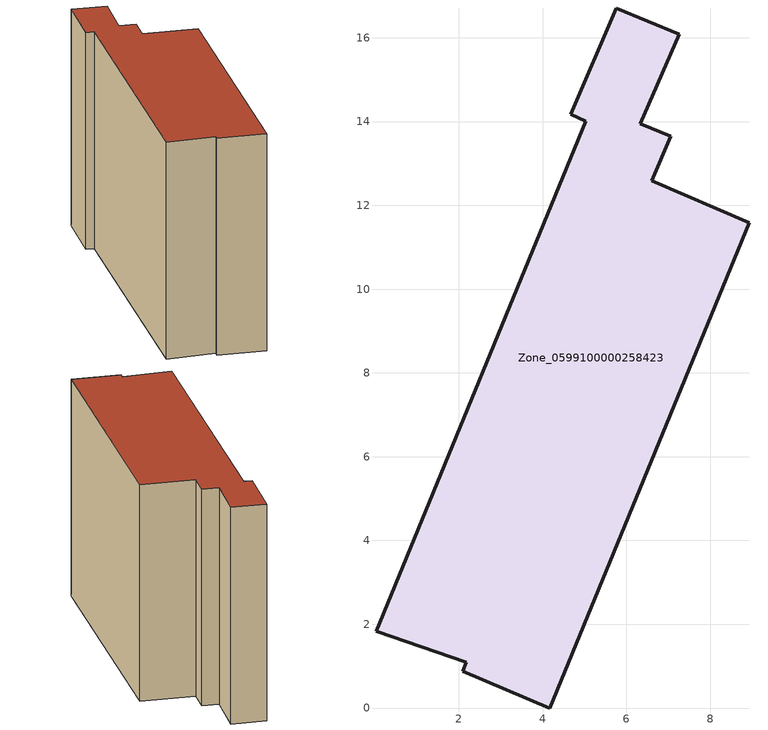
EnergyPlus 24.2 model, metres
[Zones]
Zone_0599100000258423
 floor ground (C_G): 2.17,1.09 0.03,1.83 5.03,14 4.67,14.17 5.76,16.71 7.25,16.09 6.33,13.94 7.05,13.65 6.6,12.58 8.93,11.58 4.17,0 2.09,0.88 z0
 wall outside (C_F): 6.6,12.58 7.05,13.65 6.33,13.94 7.25,16.09 5.76,16.71 4.67,14.17 5.03,14 0.03,1.83 2.17,1.09 2.09,0.88 4.17,0 8.93,11.58 6.6,12.58 z0:10.34
 roof outside (C_R): 5.03,14 0.03,1.83 2.17,1.09 2.09,0.88 4.17,0 8.93,11.58 6.6,12.58 7.05,13.65 6.33,13.94 7.25,16.09 5.76,16.71 4.67,14.17 z10.34
[BUILDING]
Pand.0599100000258423: North Axis=0; Terrain=City; Loads Convergence Tolerance Value=0.04; Temperature Convergence Tolerance Value=0.4; Solar Distribution=FullExterior; Maximum Number of Warmup Days=25; Minimum Number of Warmup Days=1
[Site:Location]
Rotterdam.The.Hague.AP_ZH_NLD Design_Conditions: Latitude=51.96; Longitude=4.45; Time Zone=1; Elevation=-4.5
[SITE:GROUNDTEMPERATURE:BUILDINGSURFACE]
18, 18, 18, 18, 18, 18, 18, 18, 18, 18, 18, 18
[MATERIAL] Thermal Absorptance=0.9; Solar Absorptance=0.7; Visible Absorptance=0.7
Name | Roughness | Thickness | Conductivity | Density | Specific Heat
G.TI.1946 | MediumSmooth | 0.15 | 1 | 540 | 1210
F.TI.1946 | Rough | 0.3 | 0.857143 | 1920 | 840
R.TI.1946 | MediumRough | 0.2 | 0.1 | 1500 | 1000
[CONSTRUCTION]
C_G: G.TI.1946
C_F: F.TI.1946
C_R: R.TI.1946
[ZONE]
Zone_0599100000258423: Type=1; Multiplier=1; Ceiling Height=Autocalculate; Volume=Autocalculate; Floor Area=autocalculate; Part of Total Floor Area=Yes
[ZONEINFILTRATION:DESIGNFLOWRATE]
Infil_Zone_0599100000258423: Zone or ZoneList or Space or SpaceList=Zone_0599100000258423; Schedule=AlwaysOn; Design Flow Rate Calculation Method=Flow/Area; Flow Rate per Floor Area=0.003; Constant Term Coefficient=1; Temperature Term Coefficient=0; Velocity Term Coefficient=0; Velocity Squared Term Coefficient=0
[HVACTEMPLATE:ZONE:IDEALLOADSAIRSYSTEM]
Zone_0599100000258423: Maximum Heating Supply Air Temperature=50; Minimum Cooling Supply Air Temperature=13; Maximum Heating Supply Air Humidity Ratio=0.0156; Minimum Cooling Supply Air Humidity Ratio=0.0077; Heating Limit=NoLimit; Cooling Limit=NoLimit; Dehumidification Control Type=ConstantSensibleHeatRatio; Cooling Sensible Heat Ratio=0.7; Dehumidification Setpoint=60; Humidification Control Type=None; Humidification Setpoint=30; Outdoor Air Method=None; Outdoor Air Flow Rate per Person=0.00944; Outdoor Air Flow Rate per Zone Floor Area=0; Outdoor Air Flow Rate per Zone=0; Demand Controlled Ventilation Type=None; Outdoor Air Economizer Type=NoEconomizer; Heat Recovery Type=None; Sensible Heat Recovery Effectiveness=0.7; Latent Heat Recovery Effectiveness=0.65
[ZONECONTROL:THERMOSTAT]
ThermostatControl_Zone_0599100000258423: Zone or ZoneList=Zone_0599100000258423; Control Type Schedule=DualSetpointControlType; Control 1=Thermostat_Zone_0599100000258423; Temperature Difference Between Cutout And Setpoint=0
[THERMOSTATSETPOINT:DUALSETPOINT]
Thermostat_Zone_0599100000258423: Heating Setpoint Temperature Schedule=HeatingSetpoint_Zone_0599100000258423; Cooling Setpoint Temperature Schedule=CoolingSetpoint_Zone_0599100000258423
[SCHEDULE:COMPACT]
HeatingSetpoint_Zone_0599100000258423: Through: 12/31, For: AllDays, Until: 24:00, 21
CoolingSetpoint_Zone_0599100000258423: Through: 12/31, For: AllDays, Until: 24:00, 24
DualSetpointControlType: Through: 12/31, For: AllDays, Until: 24:00, 4
AlwaysOn: Through: 12/31, For: AllDays, Until: 24:00, 1
